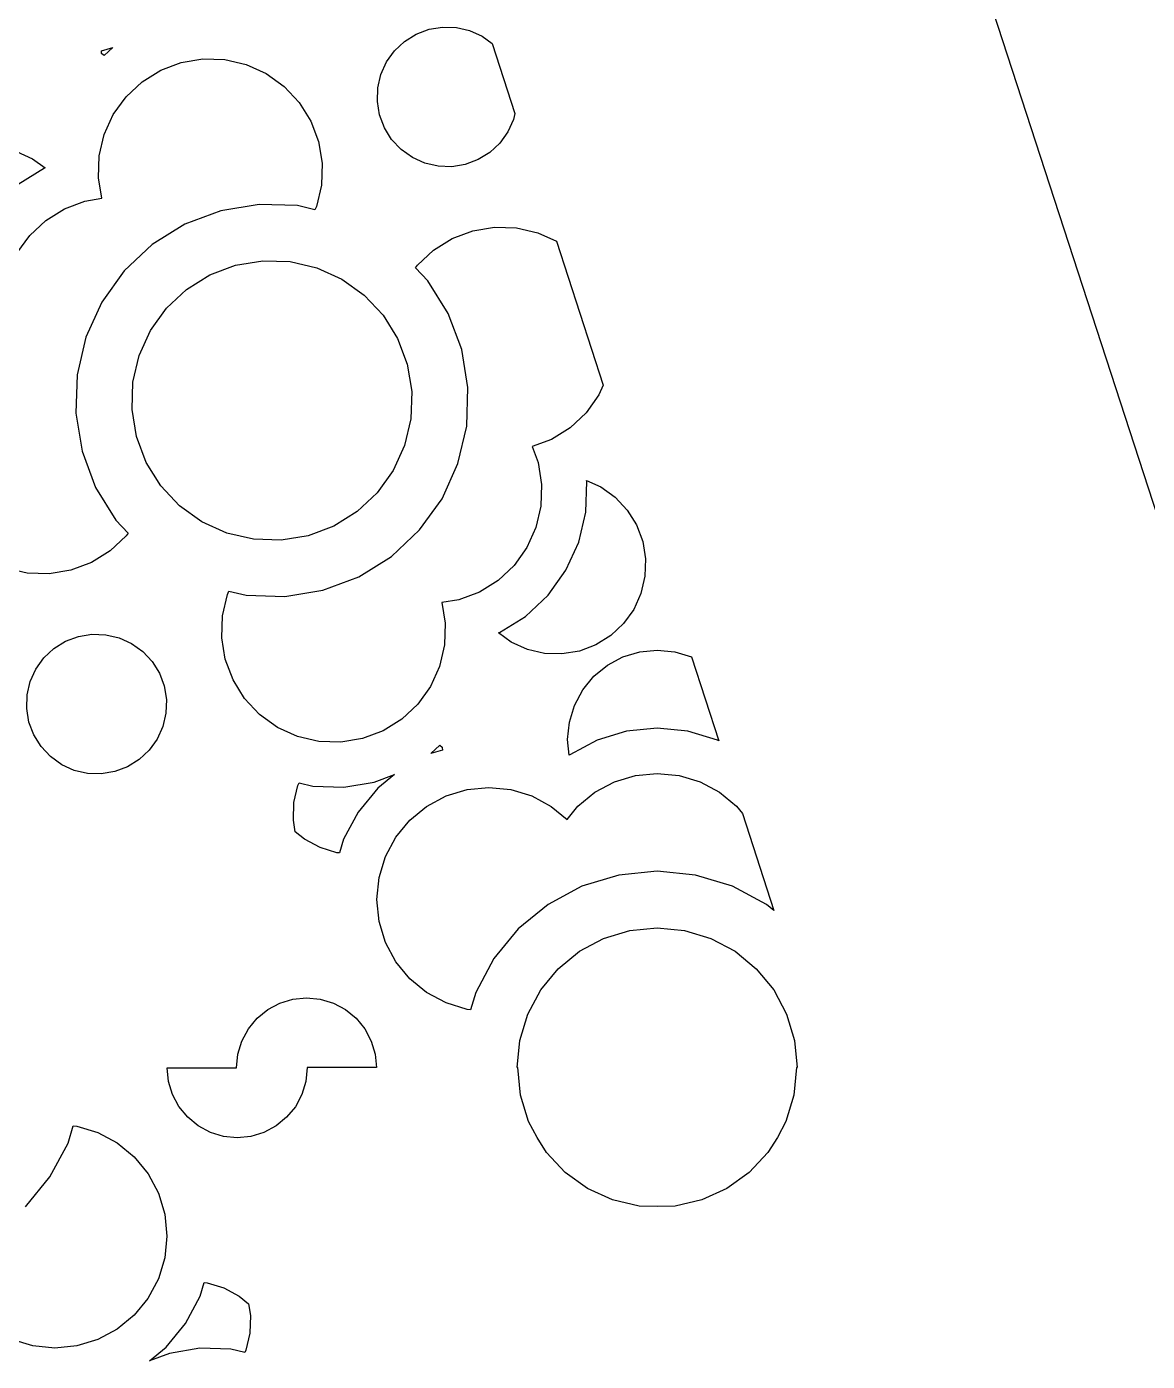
# Model space of a CAD drawing. Header units: metres. Extents: x -75 to 75, y 0 to 231.
# Drawn here: x 12.95 to 40.58, y 84.31 to 117.22 of the extents above; entities that cross this region are included whole.
import ezdxf

# ---------------------------------------------------------------- set-up
doc = ezdxf.new("R2010")
doc.units = ezdxf.units.M

msp = doc.modelspace()

# ---------------------------------------------------------------- linework, layer by layer
for p, q in [((75, 0), (0, 230.826)), ((22.875, 117.153), (23.2084, 117.208)), ((23.2084, 117.208), (23.5476, 117.197)), ((23.5476, 117.197), (23.8758, 117.12)), ((22.0244, 116.624), (22.2714, 116.855)), ((22.2714, 116.855), (22.5584, 117.033)), ((22.5584, 117.033), (22.875, 117.153)), ((23.8758, 117.12), (24.1831, 116.981)), ((24.1831, 116.981), (24.4305, 116.804)), ((14.7962, 116.621), (15.0809, 116.707)), ((14.8026, 116.554), (14.7962, 116.621)), ((14.8043, 116.547), (14.8026, 116.554)), ((14.8629, 116.503), (14.8043, 116.547)), ((15.0809, 116.707), (14.8629, 116.503)), ((21.8284, 116.35), (22.0244, 116.624)), ((24.4305, 116.804), (24.991, 115.079)), ((16.2591, 116.147), (16.7659, 116.337)), ((16.7659, 116.337), (17.2993, 116.424)), ((17.2993, 116.424), (17.8421, 116.408)), ((17.8421, 116.408), (18.368, 116.285)), ((18.368, 116.285), (18.862, 116.061)), ((21.6881, 116.041), (21.8284, 116.35)), ((15.4033, 115.49), (15.7982, 115.86)), ((15.7982, 115.86), (16.2591, 116.147)), ((18.862, 116.061), (19.3027, 115.745)), ((21.6116, 115.713), (21.6881, 116.041)), ((19.3027, 115.745), (19.6726, 115.351)), ((21.6006, 115.374), (21.6116, 115.713)), ((15.0884, 115.05), (15.4033, 115.49)), ((19.6726, 115.351), (19.9585, 114.89)), ((21.6551, 115.04), (21.6006, 115.374)), ((14.8646, 114.556), (15.0884, 115.05)), ((19.9585, 114.89), (20.1487, 114.383)), ((21.7745, 114.724), (21.6551, 115.04)), ((24.9566, 114.932), (24.8169, 114.623)), ((24.991, 115.079), (24.9566, 114.932)), ((14.7411, 114.029), (14.8646, 114.556)), ((21.9531, 114.436), (21.7745, 114.724)), ((24.8169, 114.623), (24.6198, 114.348)), ((20.1487, 114.383), (20.2374, 113.85)), ((22.1844, 114.19), (21.9531, 114.436)), ((24.6198, 114.348), (24.3733, 114.118)), ((12.7013, 114.138), (13.0967, 113.959)), ((13.0967, 113.959), (13.4133, 113.733)), ((14.7243, 113.488), (14.7411, 114.029)), ((22.4628, 113.991), (22.1844, 114.19)), ((22.7689, 113.852), (22.4628, 113.991)), ((24.0857, 113.939), (23.7691, 113.819)), ((24.3733, 114.118), (24.0857, 113.939)), ((13.3918, 113.725), (12.7465, 113.323)), ((13.4133, 113.733), (13.3918, 113.725)), ((20.2374, 113.85), (20.22, 113.307)), ((23.0965, 113.775), (22.7689, 113.852)), ((23.4357, 113.765), (23.0965, 113.775)), ((23.7691, 113.819), (23.4357, 113.765)), ((14.8078, 112.985), (14.7243, 113.488)), ((20.22, 113.307), (20.0965, 112.781)), ((13.8847, 112.725), (14.3921, 112.916)), ((14.3921, 112.916), (14.8078, 112.985)), ((13.4243, 112.439), (13.8847, 112.725)), ((17.7452, 112.68), (16.8569, 112.345)), ((18.6828, 112.835), (17.7452, 112.68)), ((19.632, 112.804), (18.6828, 112.835)), ((20.0611, 112.703), (19.632, 112.804)), ((20.0965, 112.781), (20.0611, 112.703)), ((13.0294, 112.069), (13.4243, 112.439)), ((16.8569, 112.345), (16.0504, 111.844)), ((23.9541, 112.186), (24.4875, 112.274)), ((24.4875, 112.274), (25.0297, 112.258)), ((25.0297, 112.258), (25.5562, 112.134)), ((12.714, 111.629), (13.0294, 112.069)), ((22.9864, 111.709), (23.4473, 111.996)), ((23.4473, 111.996), (23.9541, 112.186)), ((25.5562, 112.134), (26.0154, 111.926)), ((26.0154, 111.926), (27.1692, 108.375)), ((16.0504, 111.844), (15.3569, 111.194)), ((22.5915, 111.339), (22.9864, 111.709)), ((17.4716, 111.097), (18.1053, 111.337)), ((18.1053, 111.337), (18.7739, 111.447)), ((18.7739, 111.447), (19.4511, 111.424)), ((19.4511, 111.424), (20.1092, 111.271)), ((20.1092, 111.271), (20.7244, 110.993)), ((22.5422, 111.271), (22.5915, 111.339)), ((22.8443, 110.948), (22.5422, 111.271)), ((15.3569, 111.194), (14.8032, 110.423)), ((16.8964, 110.74), (17.4716, 111.097)), ((20.7244, 110.993), (21.2782, 110.596)), ((23.3459, 110.142), (22.8443, 110.948)), ((16.4023, 110.276), (16.8964, 110.74)), ((21.2782, 110.596), (21.7403, 110.102)), ((14.8032, 110.423), (14.4124, 109.558)), ((16.0081, 109.727), (16.4023, 110.276)), ((21.7403, 110.102), (22.0981, 109.527)), ((23.6798, 109.253), (23.3459, 110.142)), ((15.7292, 109.11), (16.0081, 109.727)), ((14.4124, 109.558), (14.1955, 108.633)), ((22.0981, 109.527), (22.3369, 108.892)), ((15.5749, 108.452), (15.7292, 109.11)), ((23.8352, 108.316), (23.6798, 109.253)), ((14.1955, 108.633), (14.1648, 107.684)), ((22.3369, 108.892), (22.4465, 108.225)), ((15.5535, 107.775), (15.5749, 108.452)), ((23.8045, 107.367), (23.8352, 108.316)), ((27.1692, 108.375), (27.0614, 108.137)), ((22.4465, 108.225), (22.4251, 107.548)), ((27.0614, 108.137), (26.7454, 107.697)), ((14.1648, 107.684), (14.3202, 106.747)), ((15.6631, 107.108), (15.5535, 107.775)), ((26.7454, 107.697), (26.3511, 107.327)), ((22.4251, 107.548), (22.2708, 106.89)), ((23.5876, 106.442), (23.8045, 107.367)), ((26.3511, 107.327), (25.8907, 107.041)), ((15.9019, 106.473), (15.6631, 107.108)), ((25.8907, 107.041), (25.4135, 106.862)), ((14.3202, 106.747), (14.6541, 105.858)), ((22.2708, 106.89), (21.9919, 106.273)), ((25.4135, 106.862), (25.5614, 106.467)), ((16.2597, 105.898), (15.9019, 106.473)), ((23.1968, 105.577), (23.5876, 106.442)), ((25.5614, 106.467), (25.6495, 105.932)), ((21.9919, 106.273), (21.5971, 105.723)), ((26.7373, 105.246), (26.7622, 106.005)), ((26.7622, 106.005), (26.7582, 106.028)), ((26.7582, 106.028), (27.113, 105.867)), ((14.6541, 105.858), (15.1557, 105.052)), ((16.7218, 105.404), (16.2597, 105.898)), ((21.5971, 105.723), (21.1036, 105.26)), ((25.6495, 105.932), (25.6327, 105.391)), ((27.113, 105.867), (27.4644, 105.615)), ((17.2756, 105.007), (16.7218, 105.404)), ((22.6431, 104.806), (23.1968, 105.577)), ((25.6327, 105.391), (25.5092, 104.865)), ((27.4644, 105.615), (27.7607, 105.299)), ((15.1557, 105.052), (15.4578, 104.729)), ((17.8908, 104.729), (17.2756, 105.007)), ((21.1036, 105.26), (20.5284, 104.903)), ((26.5639, 104.506), (26.7373, 105.246)), ((27.7607, 105.299), (27.9892, 104.931)), ((15.4079, 104.66), (15.0136, 104.291)), ((15.4578, 104.729), (15.4079, 104.66)), ((18.5489, 104.576), (17.8908, 104.729)), ((19.8947, 104.663), (19.2261, 104.553)), ((20.5284, 104.903), (19.8947, 104.663)), ((21.9496, 104.156), (22.6431, 104.806)), ((25.5092, 104.865), (25.286, 104.371)), ((27.9892, 104.931), (28.1422, 104.525)), ((19.2261, 104.553), (18.5489, 104.576)), ((25.286, 104.371), (24.97, 103.931)), ((26.2508, 103.814), (26.5639, 104.506)), ((28.1422, 104.525), (28.2124, 104.099)), ((14.5527, 104.004), (14.0459, 103.814)), ((15.0136, 104.291), (14.5527, 104.004)), ((21.1431, 103.655), (21.9496, 104.156)), ((28.2124, 104.099), (28.1985, 103.665)), ((12.9703, 103.742), (12.4438, 103.866)), ((13.5125, 103.725), (12.9703, 103.742)), ((14.0459, 103.814), (13.5125, 103.725)), ((24.97, 103.931), (24.5757, 103.561)), ((25.8084, 103.197), (26.2508, 103.814)), ((28.1985, 103.665), (28.0999, 103.244)), ((20.2548, 103.32), (21.1431, 103.655)), ((24.5757, 103.561), (24.1153, 103.275)), ((17.78, 102.693), (17.9035, 103.219)), ((17.9035, 103.219), (17.9389, 103.297)), ((17.9389, 103.297), (18.368, 103.196)), ((18.368, 103.196), (19.3172, 103.165)), ((19.3172, 103.165), (20.2548, 103.32)), ((23.6079, 103.084), (23.1922, 103.015)), ((23.1922, 103.015), (23.2757, 102.512)), ((24.1153, 103.275), (23.6079, 103.084)), ((25.2535, 102.677), (25.8084, 103.197)), ((28.0999, 103.244), (27.9213, 102.849)), ((17.7626, 102.15), (17.78, 102.693)), ((24.6082, 102.275), (25.2535, 102.677)), ((27.9213, 102.849), (27.6691, 102.497)), ((23.2757, 102.512), (23.2589, 101.971)), ((27.6691, 102.497), (27.3537, 102.202)), ((13.6267, 101.882), (13.9143, 102.061)), ((13.9143, 102.061), (14.2309, 102.181)), ((14.2309, 102.181), (14.5643, 102.235)), ((14.5643, 102.235), (14.9035, 102.225)), ((14.9035, 102.225), (15.2311, 102.148)), ((15.2311, 102.148), (15.5372, 102.009)), ((17.8513, 101.617), (17.7626, 102.15)), ((24.5867, 102.267), (24.6082, 102.275)), ((24.9033, 102.041), (24.5867, 102.267)), ((25.2987, 101.862), (24.9033, 102.041)), ((27.3537, 102.202), (26.9849, 101.973)), ((13.3797, 101.651), (13.6267, 101.882)), ((15.5372, 102.009), (15.8156, 101.81)), ((15.8156, 101.81), (16.0469, 101.564)), ((23.2589, 101.971), (23.1354, 101.444)), ((25.7191, 101.763), (25.2987, 101.862)), ((26.1528, 101.749), (25.7191, 101.763)), ((26.5802, 101.82), (26.1528, 101.749)), ((26.9849, 101.973), (26.5802, 101.82)), ((27.6552, 101.679), (28.0692, 101.804)), ((28.0692, 101.804), (28.5, 101.846)), ((28.5, 101.846), (28.9314, 101.804)), ((28.9314, 101.804), (29.345, 101.679)), ((13.0434, 101.068), (13.1831, 101.377)), ((13.1831, 101.377), (13.3797, 101.651)), ((16.0469, 101.564), (16.2255, 101.276)), ((18.0415, 101.11), (17.8513, 101.617)), ((23.1354, 101.444), (22.9116, 100.95)), ((26.9379, 101.2), (27.2725, 101.474)), ((27.2725, 101.474), (27.6552, 101.679)), ((29.345, 101.679), (30.0193, 99.6036)), ((12.9668, 100.74), (13.0434, 101.068)), ((16.2255, 101.276), (16.3449, 100.96)), ((18.3274, 100.649), (18.0415, 101.11)), ((26.6631, 100.865), (26.9379, 101.2)), ((12.9558, 100.401), (12.9668, 100.74)), ((16.3449, 100.96), (16.3994, 100.626)), ((22.9116, 100.95), (22.5961, 100.51)), ((26.459, 100.482), (26.6631, 100.865)), ((13.0103, 100.068), (12.9558, 100.401)), ((16.3994, 100.626), (16.3884, 100.287)), ((18.6973, 100.255), (18.3274, 100.649)), ((22.5961, 100.51), (22.2018, 100.14)), ((26.3337, 100.068), (26.459, 100.482)), ((13.1298, 99.7513), (13.0103, 100.068)), ((16.3884, 100.287), (16.3119, 99.9589)), ((19.138, 99.9391), (18.6973, 100.255)), ((22.2018, 100.14), (21.7409, 99.8533)), ((26.2914, 99.6382), (26.3337, 100.068)), ((13.3083, 99.4637), (13.1298, 99.7513)), ((16.3119, 99.9589), (16.1716, 99.6504)), ((19.632, 99.7153), (19.138, 99.9391)), ((20.1579, 99.5924), (19.632, 99.7153)), ((21.7409, 99.8533), (21.2341, 99.6631)), ((27.7445, 99.8429), (27.0168, 99.6226)), ((28.5, 99.9177), (27.7445, 99.8429)), ((29.2561, 99.8429), (28.5, 99.9177)), ((29.9838, 99.6226), (29.2561, 99.8429)), ((13.5397, 99.2173), (13.3083, 99.4637)), ((16.1716, 99.6504), (15.975, 99.3755)), ((20.7007, 99.575), (20.1579, 99.5924)), ((21.2341, 99.6631), (20.7007, 99.575)), ((22.9191, 99.2926), (23.1371, 99.4967)), ((23.1371, 99.4967), (23.1957, 99.4527)), ((23.1957, 99.4527), (23.1974, 99.4463)), ((23.1974, 99.4463), (23.2038, 99.379)), ((26.3297, 99.2503), (26.2914, 99.6382)), ((27.0168, 99.6226), (26.3465, 99.2642)), ((30.0193, 99.6036), (29.9838, 99.6226)), ((13.8169, 99.019), (13.5397, 99.2173)), ((15.7286, 99.1454), (15.4416, 98.9668)), ((15.975, 99.3755), (15.7286, 99.1454)), ((23.2038, 99.379), (22.9191, 99.2926)), ((26.3465, 99.2642), (26.3297, 99.2503)), ((14.1242, 98.8798), (13.8169, 99.019)), ((14.4524, 98.8027), (14.1242, 98.8798)), ((14.7916, 98.7922), (14.4524, 98.8027)), ((15.125, 98.8473), (14.7916, 98.7922)), ((15.4416, 98.9668), (15.125, 98.8473)), ((21.5229, 98.587), (22.0204, 98.7743)), ((22.0204, 98.7743), (21.6093, 98.4368)), ((27.4435, 98.5934), (27.9613, 98.7499)), ((27.9613, 98.7499), (28.5, 98.8033)), ((28.5, 98.8033), (29.0392, 98.7505)), ((29.0392, 98.7505), (29.557, 98.5934)), ((19.5439, 98.086), (19.6425, 98.5058)), ((19.6425, 98.5058), (19.6703, 98.5678)), ((19.6703, 98.5678), (20.0135, 98.4878)), ((20.0135, 98.4878), (20.7731, 98.4629)), ((20.7731, 98.4629), (21.5229, 98.587)), ((21.6093, 98.4368), (21.128, 97.8494)), ((23.2943, 98.2478), (23.8115, 98.4043)), ((23.8115, 98.4043), (24.3507, 98.4577)), ((24.3507, 98.4577), (24.89, 98.4049)), ((24.89, 98.4049), (25.4083, 98.2478)), ((26.9658, 98.3376), (27.4435, 98.5934)), ((29.557, 98.5934), (30.0348, 98.3376)), ((19.53, 97.6517), (19.5439, 98.086)), ((22.8153, 97.9921), (23.2943, 98.2478)), ((25.4083, 98.2478), (25.8861, 97.9921)), ((26.5465, 97.9938), (26.9658, 98.3376)), ((30.0348, 98.3376), (30.454, 97.9938)), ((21.128, 97.8494), (20.7697, 97.1791)), ((22.3972, 97.6482), (22.8153, 97.9921)), ((25.8861, 97.9921), (26.2798, 97.6685)), ((26.2798, 97.6685), (26.5465, 97.9938)), ((30.454, 97.9938), (30.6003, 97.8154)), ((30.6003, 97.8154), (31.3783, 95.421)), ((19.5775, 97.3635), (19.53, 97.6517)), ((22.054, 97.2302), (22.3972, 97.6482)), ((19.8031, 97.1786), (19.5775, 97.3635)), ((20.1863, 96.9739), (19.8031, 97.1786)), ((20.7697, 97.1791), (20.667, 96.8423)), ((21.7983, 96.7518), (22.054, 97.2302)), ((20.5998, 96.8481), (20.1863, 96.9739)), ((20.667, 96.8423), (20.5998, 96.8481)), ((21.6411, 96.2346), (21.7983, 96.7518)), ((21.5884, 95.6959), (21.6411, 96.2346)), ((27.556, 96.2972), (26.6457, 96.0218)), ((28.5, 96.3911), (27.556, 96.2972)), ((29.4445, 96.2972), (28.5, 96.3911)), ((30.3549, 96.0218), (29.4445, 96.2972)), ((26.6457, 96.0218), (25.8084, 95.5736)), ((31.1922, 95.5736), (30.3549, 96.0218)), ((21.6417, 95.1561), (21.5884, 95.6959)), ((25.8084, 95.5736), (25.0743, 94.9717)), ((31.3783, 95.421), (31.1922, 95.5736)), ((21.7983, 94.6383), (21.6417, 95.1561)), ((25.0743, 94.9717), (24.4725, 94.2376)), ((27.1791, 94.7369), (27.8268, 94.9329)), ((27.8268, 94.9329), (28.5, 94.9995)), ((28.5, 94.9995), (29.1738, 94.9334)), ((29.1738, 94.9334), (29.8214, 94.7369)), ((22.054, 94.1605), (21.7983, 94.6383)), ((26.5813, 94.4174), (27.1791, 94.7369)), ((29.8214, 94.7369), (30.4193, 94.4174)), ((22.3972, 93.7425), (22.054, 94.1605)), ((24.4725, 94.2376), (24.0243, 93.4004)), ((26.0577, 93.9883), (26.5813, 94.4174)), ((30.4193, 94.4174), (30.9428, 93.9883)), ((25.6281, 93.4641), (26.0577, 93.9883)), ((30.9428, 93.9883), (31.3725, 93.4641)), ((22.8153, 93.3986), (22.3972, 93.7425)), ((25.3092, 92.8669), (25.6281, 93.4641)), ((31.3725, 93.4641), (31.6914, 92.8669)), ((18.8968, 92.98), (19.196, 93.1394)), ((19.196, 93.1394), (19.519, 93.2374)), ((19.519, 93.2374), (19.8553, 93.2705)), ((19.8553, 93.2705), (20.1921, 93.238)), ((20.1921, 93.238), (20.5151, 93.1394)), ((20.5151, 93.1394), (20.8143, 92.98)), ((23.2943, 93.1429), (22.8153, 93.3986)), ((23.8115, 92.9858), (23.2943, 93.1429)), ((24.0243, 93.4004), (23.8967, 92.9782)), ((18.6353, 92.7654), (18.8968, 92.98)), ((20.8143, 92.98), (21.0758, 92.7654)), ((23.8967, 92.9782), (23.8115, 92.9858)), ((25.1126, 92.2198), (25.3092, 92.8669)), ((31.6914, 92.8669), (31.8874, 92.2198)), ((18.2613, 92.2053), (18.4207, 92.5039)), ((18.4207, 92.5039), (18.6353, 92.7654)), ((21.0758, 92.7654), (21.2903, 92.5039)), ((21.2903, 92.5039), (21.4498, 92.2053)), ((18.1633, 91.8824), (18.2613, 92.2053)), ((21.4498, 92.2053), (21.5472, 91.8824)), ((25.0465, 91.549), (25.1126, 92.2198)), ((31.8874, 92.2198), (31.9541, 91.549)), ((18.1302, 91.542), (18.1633, 91.8824)), ((21.5472, 91.8824), (21.5803, 91.549)), ((16.4528, 91.2086), (16.4197, 91.542)), ((16.4197, 91.542), (18.1302, 91.542)), ((19.8698, 91.549), (19.8367, 91.2086)), ((21.5803, 91.549), (19.8698, 91.549)), ((25.0639, 91.549), (25.0465, 91.549)), ((25.1312, 90.8711), (25.0639, 91.549)), ((31.9361, 91.549), (31.8694, 90.8711)), ((31.9541, 91.549), (31.9361, 91.549)), ((16.5502, 90.8856), (16.4528, 91.2086)), ((19.8367, 91.2086), (19.7387, 90.8856)), ((16.7097, 90.587), (16.5502, 90.8856)), ((19.7387, 90.8856), (19.5787, 90.5864)), ((25.3271, 90.224), (25.1312, 90.8711)), ((31.8694, 90.8711), (31.6729, 90.224)), ((16.9242, 90.3255), (16.7097, 90.587)), ((19.5787, 90.5864), (19.3641, 90.3249)), ((17.1857, 90.111), (16.9242, 90.3255)), ((19.3641, 90.3249), (19.1032, 90.111)), ((25.5376, 89.8297), (25.3271, 90.224)), ((31.6729, 90.224), (31.463, 89.8297)), ((13.9757, 89.6906), (14.1033, 90.1127)), ((14.1033, 90.1127), (14.1885, 90.1052)), ((14.1885, 90.1052), (14.7057, 89.948)), ((14.7057, 89.948), (15.1847, 89.6923)), ((17.4849, 89.9515), (17.1857, 90.111)), ((17.8079, 89.8529), (17.4849, 89.9515)), ((18.1447, 89.8205), (17.8079, 89.8529)), ((18.481, 89.8535), (18.1447, 89.8205)), ((18.804, 89.9515), (18.481, 89.8535)), ((19.1032, 90.111), (18.804, 89.9515)), ((13.5275, 88.8533), (13.9757, 89.6906)), ((15.1847, 89.6923), (15.6028, 89.3485)), ((25.7684, 89.4586), (25.5376, 89.8297)), ((31.463, 89.8297), (31.231, 89.4581)), ((15.6028, 89.3485), (15.946, 88.9304)), ((26.2311, 88.9646), (25.7684, 89.4586)), ((31.231, 89.4581), (30.7683, 88.9641)), ((15.946, 88.9304), (16.2017, 88.4526)), ((26.7849, 88.568), (26.2311, 88.9646)), ((30.7683, 88.9641), (30.2151, 88.5674)), ((12.9257, 88.1192), (13.5275, 88.8533)), ((27.4001, 88.2903), (26.7849, 88.568)), ((30.2151, 88.5674), (29.6005, 88.2903)), ((16.2017, 88.4526), (16.3583, 87.9348)), ((28.0582, 88.136), (27.4001, 88.2903)), ((29.6005, 88.2903), (28.9424, 88.1366)), ((16.3583, 87.9348), (16.4116, 87.395)), ((28.5, 88.1216), (28.0582, 88.136)), ((28.9424, 88.1366), (28.5, 88.1216)), ((16.4116, 87.395), (16.3589, 86.8564)), ((16.3589, 86.8564), (16.2017, 86.3391)), ((16.2017, 86.3391), (15.9454, 85.8602)), ((17.2303, 85.9118), (17.333, 86.2487)), ((17.333, 86.2487), (17.4002, 86.2429)), ((17.4002, 86.2429), (17.8137, 86.1171)), ((16.872, 85.2415), (17.2303, 85.9118)), ((17.8137, 86.1171), (18.1969, 85.9124)), ((18.1969, 85.9124), (18.4225, 85.7274)), ((15.9454, 85.8602), (15.6022, 85.4421)), ((18.4225, 85.7274), (18.47, 85.4392)), ((15.6022, 85.4421), (15.1847, 85.0989)), ((16.3907, 84.6541), (16.872, 85.2415)), ((18.47, 85.4392), (18.4561, 85.0049)), ((15.1847, 85.0989), (14.7057, 84.8432)), ((18.4561, 85.0049), (18.3575, 84.5851)), ((13.11, 84.686), (12.5917, 84.8432)), ((13.6493, 84.6333), (13.11, 84.686)), ((14.1885, 84.6866), (13.6493, 84.6333)), ((14.7057, 84.8432), (14.1885, 84.6866)), ((15.9796, 84.3167), (16.3907, 84.6541)), ((17.2269, 84.6281), (16.4771, 84.504)), ((17.9865, 84.6031), (17.2269, 84.6281)), ((18.3297, 84.5231), (17.9865, 84.6031)), ((18.3575, 84.5851), (18.3297, 84.5231)), ((16.4771, 84.504), (15.9796, 84.3167))]:
    msp.add_line(p, q)

doc.saveas('drawing.dxf')
